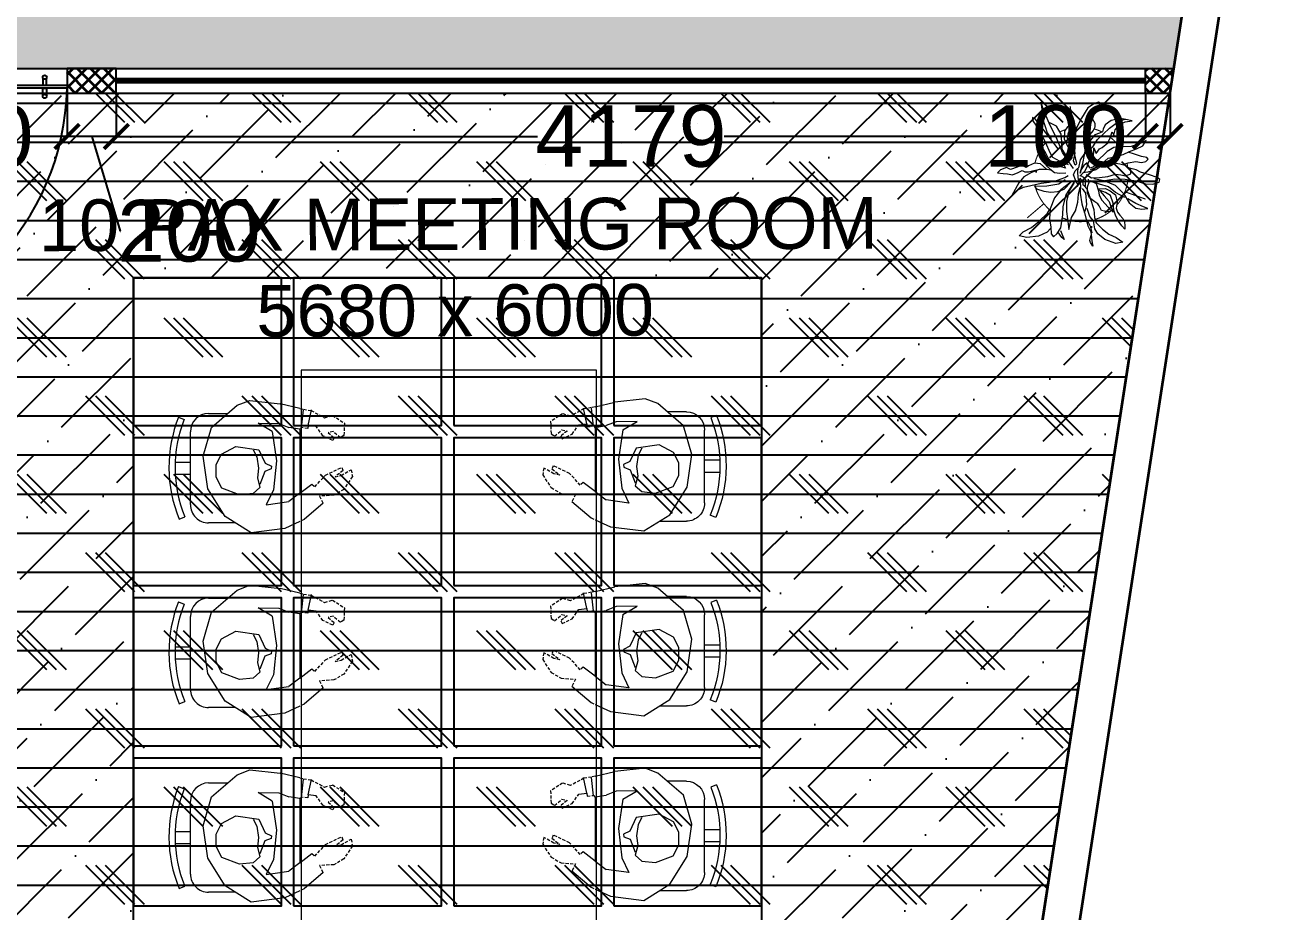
# Model space of a CAD drawing. Header units: millimetres. Extents: x 263321 to 4958806, y 33647 to 987811.
# Drawn here: x 2410621 to 2415704, y 463458 to 467059 of the extents above; entities that cross this region are included whole.
import ezdxf

# ---------------------------------------------------------------- set-up
doc = ezdxf.new("R2010")
doc.units = ezdxf.units.MM
doc.header["$PDMODE"] = 3
doc.linetypes.add('( Hidden )', pattern=[0.375, 0.25, -0.125])
for name, color, linetype, lineweight in [('A-DOOR-FULL', 40, 'Continuous', 18), ('A-FURN-HUMAN', 252, 'Continuous', 9), ('A-FURN-MODULAR', 6, 'Continuous', 18), ('A-FURN-MODULAR-CHAIR', 5, 'Continuous', 5), ('A-FURN-MODULAR-TABLETOP', 250, 'Continuous', 13), ('A-GLASS PARTITION', 5, 'Continuous', 18), ('A-GYPSUM PARTITION', 250, 'Continuous', 35), ('A-INDOOR PLANTS', 84, 'Continuous', 5), ('Base 7th & 9th', 250, 'Continuous', 35)]:
    doc.layers.add(name, color=color, linetype=linetype, lineweight=lineweight)
for name, color, linetype in [('CEILING TOA', 7, 'Continuous'), ('CH - MAN', 8, 'Continuous'), ('DOOR', 5, 'Continuous'), ('FLOORING TOA', 7, 'Continuous'), ('PARTITION DIM.', 250, 'Continuous'), ('PARTITION GYPSUM', 250, 'Continuous'), ('TEXT', 250, 'Continuous')]:
    doc.layers.add(name, color=color, linetype=linetype)
doc.styles.add('ARIAL', font='arial.ttf')
doc.styles.get("Standard").update_dxf_attribs({"font": 'arial.ttf'})
doc.styles.add('TEXT @ 150', font='arial.ttf', dxfattribs={"height": 225})
doc.dimstyles.new('DIM @ 150', dxfattribs={"dimtxt": 225, "dimasz": 100, "dimexe": 1, "dimexo": 0, "dimgap": 0.5, "dimtad": 0, "dimdec": 0, "dimzin": 0, "dimdsep": 46, "dimtxsty": 'TEXT @ 150', "dimblk": 'ARCHTICK', "dimcen": -2, "dimclrd": 8, "dimclre": 8, "dimclrt": 7, "dimadec": 0, "dimazin": 0, "dimtfac": 1, "dimtdec": 0, "dimtofl": 0, "dimtmove": 0, "dimatfit": 3, "dimldrblk": 'OPEN90', "dimfxl": 1, "dimtolj": 1, "dimtzin": 0, "dimlwd": -1, "dimlwe": -1, "dimarcsym": 0})
pattern_1 = [(45, (13069.08, -8478.743), (-26.94076836, 26.94076836), []), (135, (13069.08, -8478.743), (-26.94076836, -26.94076836), [])]

# ---------------------------------------------------------------- blocks, each defined once
blk = doc.blocks.new('Human Figure')
at = {"layer": 'A-FURN-HUMAN', "lineweight": 5}
for p, q in [((4611.71, 5776.63, 0), (4616.22, 5779.49)), ((4611.71, 5776.63, 0), (4616.22, 5779.49)), ((4616.22, 5779.49), (4621.49, 5780.21, 0)), ((4616.22, 5779.49), (4621.49, 5780.21, 0)), ((4621.49, 5780.21, 0), (4626.18, 5778.89, 0)), ((4621.49, 5780.21, 0), (4626.18, 5778.89, 0)), ((4626.18, 5778.89, 0), (4629.77, 5774.69, 0)), ((4626.18, 5778.89, 0), (4629.77, 5774.69, 0)), ((4609.08, 5772.43, 0), (4611.71, 5776.63, 0)), ((4609.08, 5772.43, 0), (4611.71, 5776.63, 0)), ((4629.77, 5774.69, 0), (4630.56, 5772.63, 0)), ((4629.77, 5774.69, 0), (4630.56, 5772.63, 0)), ((4609.78, 5766.99, 0), (4609.08, 5772.43, 0)), ((4609.78, 5766.99, 0), (4609.08, 5772.43, 0)), ((4626.86, 5771.32, 0), (4626.81, 5767.94)), ((4626.86, 5771.32, 0), (4626.81, 5767.94)), ((4630.56, 5772.63, 0), (4630.01, 5767.72, 0)), ((4630.56, 5772.63, 0), (4630.01, 5767.72, 0)), ((4616.02, 5768.83), (4613.59, 5769.99, 0)), ((4613.59, 5769.99, 0), (4614.12, 5766.32, 0)), ((4616.02, 5768.83), (4613.59, 5769.99, 0)), ((4613.59, 5769.99, 0), (4614.12, 5766.32, 0)), ((4620.77, 5768.32, 0), (4616.02, 5768.83)), ((4620.77, 5768.32, 0), (4616.02, 5768.83)), ((4625.5, 5769.01, 0), (4620.77, 5768.32, 0)), ((4625.5, 5769.01, 0), (4620.77, 5768.32, 0)), ((4610.91, 5764.54), (4609.78, 5766.99, 0)), ((4610.91, 5764.54), (4609.78, 5766.99, 0)), ((4626.81, 5767.94), (4626.19, 5766.32, 0)), ((4626.81, 5767.94), (4626.19, 5766.32, 0)), ((4629.26, 5764.54), (4630.01, 5767.72, 0)), ((4629.26, 5764.54), (4630.01, 5767.72, 0)), ((4615.48, 5764.54), (4614.12, 5766.32, 0)), ((4615.48, 5764.54), (4614.12, 5766.32, 0)), ((4615.48, 5764.54), (4616.97, 5762.59)), ((4615.48, 5764.54), (4616.97, 5762.59)), ((4625.89, 5764.54), (4626.19, 5766.32, 0)), ((4625.89, 5764.54), (4626.19, 5766.32, 0)), ((4613.88, 5760.76, 0), (4611.23, 5763.85, 0)), ((4613.88, 5760.76, 0), (4611.23, 5763.85, 0)), ((4626.5, 5763.17, 0), (4626.01, 5763.22, 0)), ((4626.5, 5763.17, 0), (4626.01, 5763.22, 0)), ((4626.32, 5761.85, 0), (4626.5, 5763.17, 0)), ((4626.32, 5761.85, 0), (4626.5, 5763.17, 0))]:
    blk.add_line(p, q, dxfattribs=at)
at = {"layer": 'A-FURN-HUMAN', "linetype": '( Hidden )', "lineweight": 5, "ltscale": 2}
for p, q in [((4611.23, 5763.85, 0), (4610.91, 5764.54, 0)), ((4611.23, 5763.85, 0), (4610.91, 5764.54, 0)), ((4629.26, 5764.54, 0), (4629.12, 5763.93, 0)), ((4629.26, 5764.54, 0), (4629.12, 5763.93, 0)), ((4616.97, 5762.59), (4616.53, 5762.09)), ((4616.97, 5762.59), (4616.53, 5762.09)), ((4626.01, 5763.22, 0), (4626.14, 5764.36, 0)), ((4626.01, 5763.22, 0), (4626.14, 5764.36, 0)), ((4628.92, 5762.69, 0), (4627.75, 5760.5, 0)), ((4628.92, 5762.69, 0), (4627.75, 5760.5, 0)), ((4629.12, 5763.93, 0), (4628.92, 5762.69, 0)), ((4629.12, 5763.93, 0), (4628.92, 5762.69, 0)), ((4615.02, 5761.34, 0), (4613.88, 5760.76, 0)), ((4615.02, 5761.34, 0), (4613.88, 5760.76, 0)), ((4615.16, 5758.98, 0), (4615.02, 5761.34, 0)), ((4615.16, 5758.98, 0), (4615.02, 5761.34, 0)), ((4616.53, 5762.09), (4618.44, 5760.37, 0)), ((4616.53, 5762.09), (4618.44, 5760.37, 0)), ((4624.06, 5759.18, 0), (4624.81, 5760.79, 0)), ((4624.06, 5759.18, 0), (4624.81, 5760.79, 0)), ((4624.81, 5760.79, 0), (4626.32, 5761.85, 0)), ((4624.81, 5760.79, 0), (4626.32, 5761.85, 0)), ((4627.75, 5760.5, 0), (4628.12, 5759.23, 0)), ((4627.75, 5760.5, 0), (4628.12, 5759.23, 0)), ((4616.12, 5757.36), (4615.16, 5758.98, 0)), ((4616.12, 5757.36), (4615.16, 5758.98, 0)), ((4619.17, 5757.51, 0), (4618.16, 5758.8, 0)), ((4618.16, 5758.8, 0), (4618.39, 5757.81, 0)), ((4619.17, 5757.51, 0), (4618.16, 5758.8, 0)), ((4618.16, 5758.8, 0), (4618.39, 5757.81, 0)), ((4618.44, 5760.37, 0), (4619.69, 5757.7, 0)), ((4618.44, 5760.37, 0), (4619.69, 5757.7, 0)), ((4624.51, 5758.96, 0), (4624.06, 5759.18, 0)), ((4624.51, 5758.96, 0), (4624.06, 5759.18, 0)), ((4624.5, 5757.93, 0), (4625.51, 5759.11, 0)), ((4624.5, 5757.93, 0), (4625.51, 5759.11, 0)), ((4625.32, 5759.95, 0), (4624.51, 5758.96, 0)), ((4625.32, 5759.95, 0), (4624.51, 5758.96, 0)), ((4625.51, 5759.11, 0), (4625.32, 5759.95, 0)), ((4625.51, 5759.11, 0), (4625.32, 5759.95, 0)), ((4628.12, 5759.23, 0), (4626.89, 5757.28, 0)), ((4628.12, 5759.23, 0), (4626.89, 5757.28, 0)), ((4618.19, 5756, 0), (4616.12, 5757.36)), ((4618.19, 5756, 0), (4616.12, 5757.36)), ((4618.39, 5757.81, 0), (4619.31, 5756.18, 0)), ((4618.39, 5757.81, 0), (4619.31, 5756.18, 0)), ((4619.69, 5757.7, 0), (4619.17, 5757.51, 0)), ((4619.69, 5757.7, 0), (4619.17, 5757.51, 0)), ((4624.87, 5757.37, 0), (4624.5, 5757.93, 0)), ((4624.87, 5757.37, 0), (4624.5, 5757.93, 0)), ((4626.89, 5757.28, 0), (4624.87, 5757.37, 0)), ((4626.89, 5757.28, 0), (4624.87, 5757.37, 0)), ((4619.31, 5756.18, 0), (4618.19, 5756, 0)), ((4619.31, 5756.18, 0), (4618.19, 5756, 0))]:
    blk.add_line(p, q, dxfattribs=at)
at = {"layer": 'A-FURN-HUMAN', "linetype": '( Hidden )', "lineweight": 5, "ltscale": 3}
for p, q in [((4625.9, 5764.39, 0), (4625.89, 5764.57, 0)), ((4625.9, 5764.39, 0), (4625.89, 5764.57, 0)), ((4626.14, 5764.36, 0), (4625.9, 5764.39, 0)), ((4626.14, 5764.36, 0), (4625.9, 5764.39, 0))]:
    blk.add_line(p, q, dxfattribs=at)
at = {"layer": 'A-FURN-HUMAN', "lineweight": 5, "elevation": 0}
for points in [[(4622.54, 5772.08), (4621.4, 5771.49), (4619.55, 5771.23), (4618.01, 5771.43), (4616.44, 5771.03), (4615.47, 5772.11), (4615.23, 5774.3), (4616.32, 5777.18), (4618.11, 5778.11), (4620.14, 5778.11), (4621.85, 5777.26), (4623.09, 5774.92), (4622.55, 5771.19), (4620.35, 5770.17), (4619.86, 5769.12), (4619.43, 5769.17), (4619.04, 5770.23), (4616.9, 5771)], [(4622.54, 5772.08), (4621.4, 5771.49), (4619.55, 5771.23), (4618.01, 5771.43), (4616.44, 5771.03), (4615.47, 5772.11), (4615.23, 5774.3), (4616.32, 5777.18), (4618.11, 5778.11), (4620.14, 5778.11), (4621.85, 5777.26), (4623.09, 5774.92), (4622.55, 5771.19), (4620.35, 5770.17), (4619.86, 5769.12), (4619.43, 5769.17), (4619.04, 5770.23), (4616.9, 5771)], [(4625.5, 5769.01), (4626.86, 5771.32)], [(4625.5, 5769.01), (4626.86, 5771.32)], [(4626.09, 5764.27), (4629.04, 5763.91)], [(4626.09, 5764.27), (4629.04, 5763.91)], [(4626.5, 5763.17), (4629.02, 5762.63)], [(4626.5, 5763.17), (4629.02, 5762.63)]]:
    blk.add_lwpolyline(points, dxfattribs=at)
at = {"layer": 'A-FURN-MODULAR-CHAIR', "color": 18, "lineweight": 15, "true_color": 0x000000}
for p, q in [((4613.64, 5782.3, 0), (4625.48, 5782.3, 0)), ((4610.68, 5774.98, 0), (4610.68, 5779.34, 0)), ((4628.44, 5779.34, 0), (4628.44, 5776.24, 0))]:
    blk.add_line(p, q, dxfattribs=at)
at = {"layer": 'A-FURN-MODULAR-CHAIR', "lineweight": 15}
for p, q in [((4613.64, 5782.3, 0), (4625.48, 5782.3, 0)), ((4610.68, 5774.98, 0), (4610.68, 5779.34, 0)), ((4628.44, 5779.34, 0), (4628.44, 5776.24, 0))]:
    blk.add_line(p, q, dxfattribs=at)
at = {"layer": 'A-FURN-MODULAR-CHAIR', "color": 18, "lineweight": 15, "true_color": 0x000000, "elevation": 0}
for points in [[(4611.29, 5784.13), (4611.67, 5783.22)], [(4618.58, 5784.79), (4618.58, 5782.3)], [(4620.56, 5784.79), (4620.56, 5782.3)], [(4627.86, 5784.22), (4627.49, 5783.3)]]:
    blk.add_lwpolyline(points, dxfattribs=at)
at = {"layer": 'A-FURN-MODULAR-CHAIR', "lineweight": 15, "elevation": 0}
for points in [[(4611.29, 5784.13), (4611.67, 5783.22)], [(4618.58, 5784.79), (4618.58, 5782.3)], [(4620.56, 5784.79), (4620.56, 5782.3)], [(4627.86, 5784.22), (4627.49, 5783.3)]]:
    blk.add_lwpolyline(points, dxfattribs=at)
at = {"layer": 'A-FURN-MODULAR-CHAIR', "color": 18, "lineweight": 15, "true_color": 0x000000, "elevation": 0}
blk.add_lwpolyline([(4625.89, 5764.57, -0.034638), (4625.48, 5764.54), (4615.48, 5764.54)], format="xyb", dxfattribs=at)
at = {"layer": 'A-FURN-MODULAR-CHAIR', "lineweight": 15, "elevation": 0}
blk.add_lwpolyline([(4625.89, 5764.57, -0.034638), (4625.48, 5764.54), (4615.48, 5764.54)], format="xyb", dxfattribs=at)
at = {"layer": 'A-FURN-MODULAR-CHAIR', "color": 18, "lineweight": 15, "true_color": 0x000000}
for centre, radius, start, end in [((4619.68, 5763.49, 0), 22.29, 68.458, 112.0994), ((4619.68, 5763.49, 0), 21.3, 68.4839, 112.0994), ((4613.64, 5779.34, 0), 2.96, 90.0001, 180.0001), ((4625.48, 5779.34, 0), 2.96, 0.0001, 90.0001)]:
    blk.add_arc(centre, radius, start, end, dxfattribs=at)
at = {"layer": 'A-FURN-MODULAR-CHAIR', "lineweight": 15}
for centre, radius, start, end in [((4619.68, 5763.49, 0), 22.29, 68.458, 112.0994), ((4619.68, 5763.49, 0), 21.3, 68.4839, 112.0994), ((4613.64, 5779.34, 0), 2.96, 90.0001, 180.0001), ((4625.48, 5779.34, 0), 2.96, 0.0001, 90.0001)]:
    blk.add_arc(centre, radius, start, end, dxfattribs=at)
blk = doc.blocks.new('PLANT_10')
at = {"layer": 'A-INDOOR PLANTS', "linetype": 'ByBlock', "lineweight": -2}
for p, q in [((13669.84, 7934.37), (13670.24, 7933.69)), ((13670, 7933.37), (13669.84, 7934.37)), ((13664.3, 7933.64), (13665.55, 7933.86)), ((13665.52, 7932.8), (13664.3, 7933.64)), ((13666.85, 7932.15), (13665.52, 7932.8)), ((13665.55, 7933.86), (13667.57, 7933.17)), ((13668.06, 7931.25), (13666.85, 7932.15)), ((13667.57, 7933.17), (13668.91, 7932.09)), ((13668.91, 7932.09), (13669.44, 7931.17)), ((13670.17, 7931.75), (13670, 7933.37)), ((13670.38, 7933.32), (13670.09, 7932.38)), ((13670.24, 7933.69), (13670.38, 7933.32)), ((13675.61, 7931.79), (13675.07, 7933.15)), ((13675.07, 7933.15), (13675.52, 7932.79)), ((13675.52, 7932.79), (13676.24, 7931.75)), ((13676.35, 7932.06), (13675.7, 7930.98)), ((13677.08, 7932.65), (13676.35, 7932.06)), ((13677.47, 7932.1), (13677.08, 7932.65)), ((13677.51, 7930.91), (13677.47, 7932.1)), ((13678.23, 7931.81), (13679.84, 7932.55)), ((13679.84, 7932.55), (13681.95, 7932.8)), ((13681.95, 7932.8), (13683.34, 7932.46)), ((13683.34, 7932.46), (13682.61, 7931.75)), ((13663.89, 7930.62), (13663.94, 7931.25)), ((13663.98, 7929.88), (13663.89, 7930.62)), ((13663.94, 7931.25), (13664.46, 7930.64)), ((13664.31, 7929.26), (13663.98, 7929.88)), ((13664.46, 7930.64), (13665.11, 7929.79)), ((13665.11, 7929.79), (13665.57, 7928.86)), ((13669.22, 7930.1), (13668.06, 7931.25)), ((13669.5, 7929.11), (13669.22, 7930.1)), ((13669.44, 7931.17), (13669.67, 7929.74)), ((13669.67, 7929.74), (13670.38, 7928.94)), ((13669.92, 7931.93), (13670.2, 7930.88)), ((13670.71, 7930.64), (13670.17, 7931.75)), ((13670.2, 7930.88), (13670.87, 7929.52)), ((13671.34, 7928.22), (13670.71, 7930.64)), ((13674.25, 7931.31), (13673.75, 7929.11)), ((13674.5, 7929.32), (13674.25, 7931.31)), ((13675.7, 7930.98), (13675.33, 7928.59)), ((13675.74, 7931.48), (13675.61, 7931.79)), ((13677.81, 7929.36), (13677.51, 7930.91)), ((13677.63, 7931.1), (13678.23, 7931.81)), ((13679.73, 7929.85), (13678.15, 7928.3)), ((13681.13, 7930.96), (13679.73, 7929.85)), ((13682.61, 7931.75), (13681.13, 7930.96)), ((13660.8, 7927.59), (13659.68, 7927.43)), ((13659.68, 7927.43), (13660.5, 7927.14)), ((13661.87, 7927.37), (13660.8, 7927.59)), ((13663.15, 7926.41), (13661.87, 7927.37)), ((13664.83, 7928.65), (13664.31, 7929.26)), ((13665.28, 7928.1), (13664.83, 7928.65)), ((13665.49, 7927.36), (13665.28, 7928.1)), ((13665.57, 7928.86), (13665.92, 7927.75)), ((13665.92, 7927.75), (13666.08, 7926.44)), ((13666.78, 7926.15), (13666.1, 7928.13)), ((13666.41, 7927.95), (13667.1, 7928.09)), ((13666.55, 7927.7), (13666.41, 7927.95)), ((13667.52, 7926.61), (13666.55, 7927.7)), ((13667.1, 7928.09), (13668.23, 7927.82)), ((13668.23, 7927.82), (13668.63, 7926.95)), ((13669.61, 7927.61), (13669.5, 7929.11)), ((13670.3, 7925.56), (13669.61, 7927.61)), ((13670.38, 7928.94), (13670.87, 7927.46)), ((13671.22, 7927.97), (13670.89, 7926.71)), ((13671.83, 7926.61), (13671.34, 7928.22)), ((13672.98, 7927.9), (13672.59, 7926.26)), ((13673.75, 7929.11), (13672.98, 7927.9)), ((13674.66, 7928.01), (13674.5, 7929.32)), ((13674.66, 7926.07), (13674.66, 7928.01)), ((13675.33, 7928.59), (13675.25, 7927.09)), ((13676.86, 7925.51), (13677.68, 7927.48)), ((13677.68, 7927.48), (13677.81, 7929.36)), ((13678.15, 7928.3), (13677.74, 7927.54)), ((13660.5, 7927.14), (13661.89, 7926.5)), ((13661.89, 7926.5), (13663.36, 7925.67)), ((13664.14, 7924.69), (13663.15, 7926.41)), ((13663.93, 7925.43), (13665.64, 7924.49)), ((13665.34, 7926.29), (13665.49, 7927.36)), ((13665.63, 7924.92), (13665.34, 7926.29)), ((13666.08, 7926.44), (13666.56, 7925.08)), ((13666.56, 7925.08), (13667.46, 7924.48)), ((13667.75, 7925.11), (13666.78, 7926.15)), ((13668.16, 7925.94), (13667.52, 7926.61)), ((13668.46, 7924.26), (13667.75, 7925.11)), ((13668.63, 7925.01), (13668.16, 7925.94)), ((13668.63, 7926.95), (13668.89, 7926.59)), ((13668.89, 7926.59), (13669.47, 7926.23)), ((13669.47, 7926.23), (13670.42, 7925.51)), ((13670.91, 7923.83), (13670.3, 7925.56)), ((13670.42, 7925.51), (13670.77, 7924.58)), ((13670.89, 7926.71), (13671.08, 7924.65)), ((13672.14, 7924.62), (13671.83, 7926.61)), ((13672.59, 7926.26), (13672.45, 7924.82)), ((13674.15, 7924.18), (13674.66, 7926.07)), ((13675.25, 7927.09), (13674.69, 7924.95)), ((13675.72, 7924.04), (13676.86, 7925.51)), ((13683.45, 7922.71), (13684.69, 7925.06)), ((13684.69, 7925.06), (13683.72, 7924.1)), ((13658.75, 7922.96), (13657.58, 7922.61)), ((13660.13, 7922.88), (13658.75, 7922.96)), ((13661.89, 7922.37), (13660.13, 7922.88)), ((13665.68, 7923.17), (13664.14, 7924.69)), ((13666.59, 7924.2), (13665.63, 7924.92)), ((13665.64, 7924.49), (13666.92, 7923.46)), ((13667.77, 7922.3), (13665.68, 7923.17)), ((13667.48, 7923.79), (13666.59, 7924.2)), ((13666.92, 7923.46), (13668.56, 7922.95)), ((13667.46, 7924.48), (13668.78, 7924.02)), ((13668.73, 7923.83), (13667.48, 7923.79)), ((13668.56, 7922.95), (13670.21, 7922.37)), ((13668.78, 7924.21), (13668.63, 7925.01)), ((13669.19, 7922.84), (13668.78, 7924.21)), ((13670.21, 7922.37), (13669.19, 7922.84)), ((13670.8, 7923.45), (13670.51, 7922.57)), ((13670.77, 7924.58), (13670.8, 7923.45)), ((13671.43, 7923.29), (13670.91, 7923.83)), ((13671.08, 7924.65), (13671.73, 7923.79)), ((13671.13, 7922.84), (13671.09, 7922.15)), ((13671.18, 7923.34), (13671.13, 7922.84)), ((13671.62, 7923.1), (13671.18, 7923.34)), ((13671.64, 7922.67), (13671.62, 7923.1)), ((13672.06, 7923.18), (13672.14, 7924.62)), ((13672.41, 7921.94), (13672.06, 7923.18)), ((13672.45, 7924.82), (13672.17, 7923.5)), ((13672.39, 7922.69), (13672.67, 7923.45)), ((13672.5, 7923.07), (13672.96, 7922.33)), ((13674.69, 7924.95), (13673.26, 7922.65)), ((13673.26, 7922.65), (13674.15, 7924.18)), ((13673.83, 7922.61), (13675.72, 7924.04)), ((13675.1, 7923.9), (13673.83, 7922.61)), ((13674.9, 7922.2), (13676.06, 7922.99)), ((13676.27, 7924.31), (13675.1, 7923.9)), ((13676.06, 7922.99), (13678.3, 7923.31)), ((13677.52, 7924.47), (13676.27, 7924.31)), ((13678.84, 7924.26), (13677.52, 7924.47)), ((13679.32, 7922.77), (13677.83, 7922.6)), ((13678.3, 7923.31), (13680.55, 7923.37)), ((13680.16, 7923.8), (13678.84, 7924.26)), ((13681.24, 7923.21), (13679.32, 7922.77)), ((13680.55, 7923.37), (13680.16, 7923.8)), ((13682.55, 7923.5), (13681.24, 7923.21)), ((13683.72, 7924.1), (13682.55, 7923.5)), ((13657.58, 7922.61), (13657.47, 7922.11)), ((13657.47, 7922.11), (13657.98, 7921.75)), ((13657.98, 7921.75), (13659.37, 7921.23)), ((13659.37, 7921.23), (13661.01, 7920.78)), ((13661.01, 7920.78), (13661.83, 7920.31)), ((13663.84, 7922.05), (13661.89, 7922.37)), ((13663.8, 7921.43), (13662.81, 7921.09)), ((13662.81, 7921.09), (13662.83, 7920.27)), ((13664.68, 7921.27), (13663.8, 7921.43)), ((13665.78, 7921.99), (13663.84, 7922.05)), ((13665.62, 7921.11), (13664.68, 7921.27)), ((13667.05, 7921.53), (13665.62, 7921.11)), ((13667.58, 7922.29), (13665.78, 7921.99)), ((13668.6, 7921.76), (13667.05, 7921.53)), ((13669.6, 7921.92), (13667.77, 7922.3)), ((13670.04, 7921.8), (13668.6, 7921.76)), ((13669.27, 7920.34), (13670.76, 7920.76)), ((13671.05, 7921.21), (13670.04, 7921.8)), ((13670.51, 7922.57), (13670.59, 7922.07)), ((13670.76, 7920.76), (13671.63, 7920.91)), ((13671.26, 7920.59), (13670.79, 7919.64)), ((13671.09, 7922.15), (13671.48, 7921.72)), ((13671.81, 7921.11), (13671.26, 7920.59)), ((13671.48, 7921.72), (13671.99, 7921.43)), ((13672.22, 7921.87), (13671.64, 7922.67)), ((13672.13, 7920.93), (13671.68, 7919.17)), ((13672.23, 7921.5), (13671.81, 7921.11)), ((13671.96, 7920.24), (13672.13, 7920.93)), ((13671.99, 7921.43), (13672.23, 7921.5)), ((13672.6, 7921.76), (13672.39, 7922.69)), ((13672.59, 7920.01), (13672.63, 7920.7)), ((13673.08, 7920.52), (13672.59, 7920.01)), ((13672.63, 7920.7), (13672.6, 7921.76)), ((13672.96, 7922.33), (13673.37, 7921.28)), ((13673.37, 7921.28), (13673.08, 7920.52)), ((13674.98, 7921.77), (13674.36, 7921.37)), ((13675.88, 7920.92), (13674.81, 7920.89)), ((13676.34, 7922.25), (13674.98, 7921.77)), ((13676.88, 7920.82), (13675.88, 7920.92)), ((13677.83, 7922.6), (13676.34, 7922.25)), ((13677.71, 7920.16), (13676.88, 7920.82)), ((13679.71, 7920.28), (13681.07, 7920.83)), ((13681.63, 7920.72), (13680.7, 7920.44)), ((13681.07, 7920.83), (13682.48, 7921.62)), ((13682.32, 7920.68), (13681.63, 7920.72)), ((13682.83, 7920.44), (13682.32, 7920.68)), ((13682.48, 7921.62), (13683.45, 7922.71)), ((13683.57, 7920.84), (13682.83, 7920.44)), ((13684.62, 7921.25), (13683.57, 7920.84)), ((13685.5, 7921.09), (13684.62, 7921.25)), ((13686.31, 7920.99), (13685.5, 7921.09)), ((13687.38, 7920.89), (13686.31, 7920.99)), ((13686.83, 7920.31), (13687.38, 7920.89)), ((13660.07, 7918.81), (13659.64, 7918.36)), ((13659.64, 7918.36), (13659.9, 7918.06)), ((13660.87, 7918.96), (13660.07, 7918.81)), ((13661.88, 7918.81), (13660.87, 7918.96)), ((13661.83, 7920.31), (13663.03, 7920.03)), ((13663.31, 7919.04), (13661.88, 7918.81)), ((13662.83, 7920.27), (13663.86, 7919.55)), ((13664.11, 7919.31), (13663.31, 7919.04)), ((13663.86, 7919.55), (13664.86, 7919.27)), ((13664.86, 7919.27), (13666.62, 7918.95)), ((13666.96, 7918.21), (13665.78, 7917.92)), ((13666.62, 7918.95), (13668.04, 7919.49)), ((13668.12, 7919.18), (13666.96, 7918.21)), ((13667.91, 7917.68), (13668.95, 7918.64)), ((13668.04, 7919.49), (13669.27, 7920.34)), ((13669.16, 7919.84), (13668.12, 7919.18)), ((13668.95, 7918.64), (13669.3, 7919.47)), ((13670.21, 7920.25), (13669.16, 7919.84)), ((13669.3, 7919.47), (13669.66, 7919.79)), ((13669.7, 7918.36), (13669.64, 7916.29)), ((13669.66, 7919.79), (13670.28, 7920)), ((13670.51, 7918.69), (13669.7, 7918.36)), ((13670.28, 7920), (13670.74, 7919.32)), ((13670.74, 7919.32), (13670.51, 7918.69)), ((13670.79, 7919.64), (13670.87, 7919.02)), ((13670.87, 7919.02), (13671.48, 7919.53)), ((13672.07, 7918.49), (13671.3, 7917.34)), ((13671.68, 7919.17), (13671.35, 7917.59)), ((13671.48, 7919.53), (13671.96, 7920.24)), ((13672.41, 7919.94), (13672.07, 7918.49)), ((13672.59, 7920.01), (13672.59, 7920.01)), ((13672.8, 7919.26), (13673.05, 7919.46)), ((13673.23, 7917.34), (13672.81, 7919.14)), ((13673.05, 7919.46), (13673.38, 7918.65)), ((13673.38, 7918.65), (13673.05, 7917.27)), ((13673.34, 7920.09), (13674.25, 7918.87)), ((13673.65, 7918.1), (13674.07, 7918.55)), ((13674.07, 7918.55), (13674.59, 7917.88)), ((13674.25, 7918.87), (13675.37, 7917.15)), ((13674.36, 7919.37), (13675.18, 7919.27)), ((13675.06, 7918.96), (13674.36, 7919.37)), ((13674.84, 7920.01), (13675.66, 7919.79)), ((13675.18, 7919.27), (13674.84, 7920.01)), ((13675.88, 7918.73), (13675.06, 7918.96)), ((13675.66, 7919.79), (13676.48, 7919.5)), ((13677.21, 7918.02), (13675.88, 7918.73)), ((13676.48, 7919.5), (13677.37, 7919.03)), ((13677.37, 7919.03), (13678.02, 7918.11)), ((13677.64, 7920.41), (13678.21, 7920.24)), ((13678.35, 7919.62), (13677.71, 7920.16)), ((13678.21, 7920.24), (13679.71, 7920.28)), ((13678.88, 7918.7), (13678.35, 7919.62)), ((13678.4, 7920.12), (13679.43, 7919.21)), ((13679.16, 7917.64), (13678.88, 7918.7)), ((13679.43, 7919.21), (13680.56, 7919.12)), ((13680.7, 7920.44), (13679.83, 7920.29)), ((13680.56, 7919.12), (13681.67, 7919.59)), ((13681.67, 7919.59), (13682.09, 7919.92)), ((13682.09, 7919.92), (13682.86, 7919.5)), ((13682.86, 7919.5), (13683.72, 7919.84)), ((13683.72, 7919.84), (13684.96, 7920.26)), ((13684.96, 7920.26), (13685.72, 7919.9)), ((13685.72, 7919.9), (13686.83, 7920.31)), ((13659.9, 7918.06), (13660.84, 7917.9)), ((13660.59, 7915.89), (13660, 7914.93)), ((13661.76, 7916.49), (13660.59, 7915.89)), ((13660.84, 7917.9), (13662.11, 7917.44)), ((13660.98, 7915.4), (13662.78, 7916.02)), ((13663.06, 7916.97), (13661.76, 7916.49)), ((13662.11, 7917.44), (13663.3, 7917.1)), ((13662.78, 7916.02), (13664.21, 7916.12)), ((13664.23, 7917.5), (13663.06, 7916.97)), ((13664.21, 7916.12), (13665.96, 7916.24)), ((13665.78, 7917.92), (13664.23, 7917.5)), ((13665.96, 7916.24), (13667.18, 7916.97)), ((13668.08, 7916.24), (13667.05, 7915.34)), ((13667.18, 7916.97), (13667.91, 7917.68)), ((13668.57, 7916.44), (13668.08, 7916.24)), ((13669.17, 7917.34), (13668.57, 7916.44)), ((13669.83, 7916.11), (13668.94, 7914.77)), ((13669.64, 7916.29), (13669.17, 7917.34)), ((13670.99, 7917.21), (13669.83, 7916.11)), ((13671, 7916.83), (13670.66, 7915.76)), ((13671.14, 7916.21), (13670.89, 7914.39)), ((13671.3, 7917.34), (13671.14, 7916.21)), ((13673.05, 7917.27), (13673.39, 7916.28)), ((13673.14, 7916.33), (13673.23, 7917.34)), ((13673.19, 7914.65), (13673.14, 7916.33)), ((13673.39, 7916.28), (13673.99, 7915.17)), ((13673.62, 7916.97), (13673.65, 7918.1)), ((13674.46, 7916), (13673.62, 7916.97)), ((13675.07, 7914.64), (13674.46, 7916)), ((13674.59, 7917.88), (13675.45, 7916.53)), ((13675.37, 7917.15), (13676.51, 7914.43)), ((13675.45, 7916.53), (13675.49, 7915.15)), ((13676.2, 7916.49), (13680.43, 7910.93)), ((13677.74, 7917.16), (13677.21, 7918.02)), ((13678.55, 7915.31), (13677.74, 7917.16)), ((13678.02, 7918.11), (13678.55, 7917.12)), ((13678.55, 7917.12), (13678.95, 7916.45)), ((13678.95, 7916.45), (13679.96, 7916.04)), ((13679.63, 7916.72), (13679.16, 7917.64)), ((13679.96, 7916.04), (13679.63, 7916.72)), ((13660, 7914.93), (13660.98, 7915.4)), ((13665.96, 7913.93), (13665.68, 7912.98)), ((13666.23, 7913.31), (13665.96, 7913.93)), ((13666.64, 7914.45), (13666.23, 7913.31)), ((13667.05, 7915.34), (13666.64, 7914.45)), ((13667.91, 7913.74), (13666.75, 7912.64)), ((13668.94, 7914.77), (13667.91, 7913.74)), ((13668.04, 7913.36), (13668.6, 7913.57)), ((13668.6, 7913.57), (13669.46, 7913.91)), ((13669.46, 7913.91), (13670.25, 7914.87)), ((13670.28, 7913.81), (13669.74, 7913.17)), ((13670.25, 7914.87), (13670.67, 7915.51)), ((13670.57, 7914.63), (13670.28, 7913.81)), ((13670.66, 7915.76), (13670.57, 7914.63)), ((13670.89, 7914.39), (13670.85, 7913.39)), ((13672.82, 7912.57), (13673.19, 7914.65)), ((13673.99, 7915.17), (13674.45, 7914.5)), ((13674.45, 7914.5), (13674.29, 7913.43)), ((13675.05, 7913.2), (13675.07, 7914.64)), ((13675.49, 7915.15), (13675.66, 7913.78)), ((13675.66, 7913.78), (13676.51, 7912.31)), ((13676.51, 7914.43), (13677.64, 7912.15)), ((13678.23, 7913.49), (13677.5, 7914.65)), ((13679.87, 7912.72), (13678.55, 7915.31)), ((13663.85, 7911.49), (13662.54, 7911.32)), ((13662.54, 7911.32), (13663.74, 7911.04)), ((13664.86, 7911.27), (13663.74, 7910.98)), ((13664.9, 7912.02), (13663.85, 7911.49)), ((13664.74, 7910.89), (13666.42, 7911.25)), ((13665.77, 7911.92), (13664.86, 7911.27)), ((13665.68, 7912.98), (13664.9, 7912.02)), ((13666.75, 7912.64), (13665.77, 7911.92)), ((13666.42, 7911.25), (13667.52, 7912.04)), ((13667.52, 7912.04), (13667.93, 7912.86)), ((13667.93, 7912.86), (13668.04, 7913.36)), ((13669.74, 7913.17), (13669.38, 7912.4)), ((13669.38, 7912.4), (13669.4, 7911.78)), ((13669.4, 7911.78), (13669.6, 7911.35)), ((13669.6, 7911.35), (13669.87, 7910.92)), ((13670.85, 7913.39), (13669.87, 7910.98)), ((13671.87, 7910.85), (13672.82, 7912.57)), ((13673.82, 7912.54), (13673.22, 7911.71)), ((13673.22, 7911.71), (13674.45, 7912.43)), ((13674.29, 7913.43), (13673.82, 7912.54)), ((13674.45, 7912.43), (13675.05, 7913.2)), ((13676.51, 7912.31), (13677.72, 7911.66)), ((13677.64, 7912.15), (13678.78, 7909.62)), ((13678.64, 7912.18), (13678.23, 7913.49)), ((13679.05, 7910.95), (13678.64, 7912.18)), ((13680.85, 7911.31), (13679.87, 7912.72)), ((13680.94, 7910.69), (13680.85, 7911.31)), ((13663.74, 7911.04), (13664.74, 7910.89)), ((13669.29, 7909.4), (13668.63, 7908.5)), ((13669.87, 7910.98), (13669.29, 7909.4)), ((13669.52, 7908.09), (13670.74, 7908.94)), ((13670.74, 7908.94), (13671.87, 7910.85)), ((13678.78, 7909.62), (13679.4, 7907.89)), ((13679.17, 7909.14), (13679.05, 7910.95)), ((13679.4, 7907.89), (13679.17, 7909.14)), ((13680.43, 7910.93), (13680.94, 7910.69)), ((13668.63, 7908.5), (13668.45, 7908.06)), ((13668.45, 7908.06), (13668.77, 7907.88)), ((13668.77, 7907.88), (13669.52, 7908.09))]:
    blk.add_line(p, q, dxfattribs=at)
at = {"layer": 'A-INDOOR PLANTS', "linetype": 'Continuous', "lineweight": 18, "ltscale": 0.5, "const_width": 0.2}
for points in [[(13673.88, 7929.67, 0.090884), (13670.74, 7929.78)], [(13669.4, 7929.47, 0.116285), (13665.96, 7927.44)], [(13675.42, 7929.17, 0.028901), (13674.47, 7929.51)], [(13680.37, 7923.57, 0.141213), (13677.8, 7927.66)], [(13665.42, 7926.87, 0.0574), (13664.3, 7925.23)], [(13664.08, 7924.79, 0.079562), (13663.34, 7922.14)], [(13680.68, 7920.44, 0.006998), (13680.7, 7920.68)], [(13663.38, 7919.89, 0.022707), (13663.53, 7919.11)], [(13679.57, 7916.84, 0.070954), (13680.47, 7919.13)], [(13664.86, 7916.17, 0.072973), (13666.59, 7914.33)], [(13678.52, 7915.38, 0.034437), (13679.25, 7916.33)], [(13677.6, 7914.49, 0.002611), (13677.67, 7914.55)], [(13668.08, 7913.38, 0.04589), (13669.56, 7912.79)], [(13672.77, 7912.48, 0.032284), (13673.88, 7912.65)], [(13674.83, 7912.92, 0.033376), (13675.9, 7913.37)]]:
    blk.add_lwpolyline(points, format="xyb", dxfattribs=at)
for points in [[(13678.83, 7926.57), (13681.9, 7929.19)], [(13663.9, 7924.37), (13660.1, 7925.72)], [(13673.27, 7912.54), (13674, 7908.57)]]:
    blk.add_lwpolyline(points, dxfattribs=at)
at = {"layer": 'A-INDOOR PLANTS', "linetype": 'Continuous', "lineweight": 18, "ltscale": 0.5}
blk.add_arc((13672, 7921.16), 8.71, 12.4792, 14.7067, dxfattribs=at)
blk = doc.blocks.new('_ArchTick')
at = {"color": 0, "linetype": 'ByBlock', "const_width": 0.15}
blk.add_lwpolyline([(-0.5, -0.5), (0.5, 0.5)], dxfattribs=at)
blk = doc.blocks.new('*D485')
at = {"layer": 'Defpoints', "color": 0, "transparency": 16777216}
for p in [(2415170.4, 466782.9, 0), (2415270.4, 466783.1), (2415170.4, 466606.9)]:
    blk.add_point(p, dxfattribs=at)
at = {"layer": 'PARTITION DIM.', "color": 8, "transparency": 16777216}
for p, q in [((2415170.4, 466782.9), (2415170.4, 466605.9)), ((2415270.4, 466783.1), (2415270.4, 466605.9)), ((2415170.4, 466606.9), (2415070.4, 466606.9)), ((2415270.4, 466606.9), (2415170.4, 466606.9))]:
    blk.add_line(p, q, dxfattribs=at)
at = {"layer": 'PARTITION DIM.', "color": 8, "transparency": 16777216, "xscale": 100, "yscale": 100, "zscale": 100, "rotation": 180}
blk.add_blockref('_ArchTick', (2415170.4, 466606.9), dxfattribs=at)
at = {"layer": 'PARTITION DIM.', "color": 8, "transparency": 16777216, "xscale": 100, "yscale": 100, "zscale": 100}
blk.add_blockref('_ArchTick', (2415270.4, 466606.9), dxfattribs=at)
at = {"layer": 'PARTITION DIM.', "color": 7, "transparency": 16777216, "insert": (2414805.9, 466606.9), "char_height": 250, "attachment_point": 5}
blk.add_mtext('\\A1;100', dxfattribs=at)
blk = doc.blocks.new('_Open90')
at = {"color": 0, "linetype": 'ByBlock'}
for p, q in [((0, 0), (-1, 0)), ((-0.5, 0.5), (0, 0)), ((0, 0), (-0.5, -0.5))]:
    blk.add_line(p, q, dxfattribs=at)
blk = doc.blocks.new('*D486')
at = {"layer": 'Defpoints', "color": 0, "transparency": 16777216}
for p in [(2410991.6, 466782.9, 0), (2415170.4, 466782.9, 0), (2410991.6, 466606.9)]:
    blk.add_point(p, dxfattribs=at)
at = {"layer": 'PARTITION DIM.', "color": 8, "transparency": 16777216}
for p, q in [((2410991.6, 466782.9), (2410991.6, 466605.9)), ((2415170.4, 466782.9), (2415170.4, 466605.9)), ((2410991.6, 466606.9), (2412701.9, 466606.9)), ((2415170.4, 466606.9), (2413460.1, 466606.9))]:
    blk.add_line(p, q, dxfattribs=at)
at = {"layer": 'PARTITION DIM.', "color": 8, "transparency": 16777216, "xscale": 100, "yscale": 100, "zscale": 100, "rotation": 180}
blk.add_blockref('_ArchTick', (2410991.6, 466606.9), dxfattribs=at)
at = {"layer": 'PARTITION DIM.', "color": 8, "transparency": 16777216, "xscale": 100, "yscale": 100, "zscale": 100}
blk.add_blockref('_ArchTick', (2415170.4, 466606.9), dxfattribs=at)
at = {"layer": 'PARTITION DIM.', "color": 7, "transparency": 16777216, "insert": (2413081, 466606.9), "char_height": 250, "attachment_point": 5}
blk.add_mtext('\\A1;4179', dxfattribs=at)
blk = doc.blocks.new('*D487')
at = {"layer": 'Defpoints', "color": 0, "transparency": 16777216}
for p in [(2410791.6, 466782.9, 0), (2410991.6, 466782.9, 0), (2410791.6, 466606.9)]:
    blk.add_point(p, dxfattribs=at)
at = {"layer": 'PARTITION DIM.', "color": 8, "transparency": 16777216}
for p, q in [((2410791.6, 466782.9), (2410791.6, 466605.9)), ((2410991.6, 466782.9), (2410991.6, 466605.9)), ((2410991.6, 466606.9), (2410791.6, 466606.9)), ((2410891.6, 466606.9), (2411007.1, 466222.2)), ((2411007.1, 466222.2), (2411008.1, 466222.2))]:
    blk.add_line(p, q, dxfattribs=at)
at = {"layer": 'PARTITION DIM.', "color": 8, "transparency": 16777216, "xscale": 100, "yscale": 100, "zscale": 100, "rotation": 180}
blk.add_blockref('_ArchTick', (2410791.6, 466606.9), dxfattribs=at)
at = {"layer": 'PARTITION DIM.', "color": 8, "transparency": 16777216, "xscale": 100, "yscale": 100, "zscale": 100}
blk.add_blockref('_ArchTick', (2410991.6, 466606.9), dxfattribs=at)
at = {"layer": 'PARTITION DIM.', "color": 7, "transparency": 16777216, "insert": (2411286.4, 466222.2), "char_height": 250, "attachment_point": 5}
blk.add_mtext('\\A1;200', dxfattribs=at)
blk = doc.blocks.new('*D488')
at = {"layer": 'Defpoints', "color": 0, "transparency": 16777216}
for p in [(2409741.7, 466755.2, 0), (2410791.6, 466782.9, 0), (2409741.7, 466606.9)]:
    blk.add_point(p, dxfattribs=at)
at = {"layer": 'PARTITION DIM.', "color": 8, "transparency": 16777216}
for p, q in [((2409741.7, 466755.2), (2409741.7, 466605.9)), ((2410791.6, 466782.9), (2410791.6, 466605.9)), ((2409741.7, 466606.9), (2409905.1, 466606.9)), ((2410791.6, 466606.9), (2410628.3, 466606.9))]:
    blk.add_line(p, q, dxfattribs=at)
at = {"layer": 'PARTITION DIM.', "color": 8, "transparency": 16777216, "xscale": 100, "yscale": 100, "zscale": 100, "rotation": 180}
blk.add_blockref('_ArchTick', (2409741.7, 466606.9), dxfattribs=at)
at = {"layer": 'PARTITION DIM.', "color": 8, "transparency": 16777216, "xscale": 100, "yscale": 100, "zscale": 100}
blk.add_blockref('_ArchTick', (2410791.6, 466606.9), dxfattribs=at)
at = {"layer": 'PARTITION DIM.', "color": 7, "transparency": 16777216, "insert": (2410266.7, 466606.9), "char_height": 250, "attachment_point": 5}
blk.add_mtext('\\A1;1050', dxfattribs=at)
blk = doc.blocks.new('door-3f-01')
at = {"layer": 'A-GLASS PARTITION', "color": 5}
blk.add_line((-36, 0), (-36, 4), dxfattribs=at)
at = {"layer": 'DOOR', "elevation": 0}
blk.add_lwpolyline([(-1.95, 37.5), (-1.55, 37.5), (-1.55, 0), (-1.95, 0)], close=True, dxfattribs=at)
at = {"layer": 'DOOR'}
for points in [[(-32.64, 3.74), (-32.64, 2.74), (-33.14, 2.74), (-33.14, 3.74)], [(-32.64, 1.34), (-32.64, 2.34), (-33.14, 2.34), (-33.14, 1.34)]]:
    blk.add_lwpolyline(points, dxfattribs=at)
at = {"layer": 'DOOR', "color": 252, "true_color": 0x939598}
blk.add_lwpolyline([(0, 0), (-10.2, 0), (-10.2, 5.08), (0, 5.08), (0, 0)], dxfattribs=at)
at = {"layer": 'DOOR'}
blk.add_lwpolyline([(-36, 2.34), (-36, 2.74), (0, 2.74), (0, 2.34)], close=True, dxfattribs=at)
for centre in [(-32.89, 3.86), (-32.89, 1.22)]:
    blk.add_circle(centre, 0.278, dxfattribs=at)
at = {"layer": 'DOOR', "color": 252, "true_color": 0x939598}
blk.add_arc((-0.52, 2.04, 0), 35.48, 92.2973, 178.8766, dxfattribs=at)

msp = doc.modelspace()

# ---------------------------------------------------------------- hatches: boundary and pattern name
at = {"layer": 'A-GYPSUM PARTITION', "true_color": 0x636466}
h = msp.add_hatch(dxfattribs=at)
h.set_pattern_fill('ANSI37', color=251, scale=12)
h.set_pattern_definition(pattern_1)
h.paths.add_polyline_path([(2410791.6, 466882.9), (2410791.6, 466782.9), (2410991.6, 466782.9), (2410991.6, 466882.9)])
h = msp.add_hatch(dxfattribs=at)
h.set_pattern_fill('ANSI37', color=251, scale=12)
h.set_pattern_definition(pattern_1)
h.paths.add_polyline_path([(2415285.8, 466883.1), (2415170.4, 466883.2), (2415170.4, 466783.2), (2415270.4, 466783.1)])
at = {"layer": 'CEILING TOA', "true_color": 0x939598}
h = msp.add_hatch(dxfattribs=at)
h.set_pattern_fill('ANSI36', color=252, scale=50)
h.set_pattern_definition([(45, (13069.08, -8478.74), (84.189901, 308.696304), [396.875, -79.375, 0, -79.375])])
h.paths.add_polyline_path([(2411061.6, 461533.1), (2413611.6, 461533.1), (2413611.6, 466033.1), (2411061.6, 466033.1)], flags=16)
h.paths.add_polyline_path([(2409591.6, 466783.1), (2415270.4, 466783.1), (2414346.1, 460783.1), (2409591.6, 460783.1)])
at = {"layer": 'FLOORING TOA', "true_color": 0xc7c8ca}
h = msp.add_hatch(dxfattribs=at)
h.set_pattern_fill('EARTH', color=9, scale=120)
edge = h.paths.add_edge_path()
edge.add_line((2399150.3, 470683.1), (2406751.6, 470683.1))
edge.add_line((2406751.6, 470683.1), (2406751.6, 489283.1))
edge.add_line((2406751.6, 489283.1), (2406777, 491421.9))
edge.add_line((2406777, 491421.9), (2410711.6, 491383.1))
edge.add_line((2410711.6, 491383.1), (2410711.6, 490662.8))
edge.add_line((2410711.6, 490662.8), (2412251.6, 490662.8))
edge.add_line((2412251.6, 490662.8), (2412251.6, 491383.1))
edge.add_line((2412251.6, 491383.1), (2413501.6, 491383.1))
edge.add_line((2413501.6, 491383.1), (2413501.6, 490641.9))
edge.add_line((2413501.6, 490641.9), (2414541.6, 490641.9))
edge.add_line((2414541.6, 490641.9), (2414541.6, 491383.1))
edge.add_line((2414541.6, 491383.1), (2419059.8, 491383.1))
edge.add_line((2419059.8, 491383.1), (2419290.9, 492883.1))
edge.add_line((2419290.9, 492883.1), (2413191.6, 492883.1))
edge.add_line((2413191.6, 492883.1), (2413191.6, 495458.2))
edge.add_line((2413191.6, 495458.2), (2416206.2, 495458.2))
edge.add_line((2416206.2, 495458.2), (2416206.2, 496558.2))
edge.add_line((2416206.2, 496558.2), (2413191.6, 496558.2))
edge.add_line((2413191.6, 496558.2), (2413191.6, 498963.1))
edge.add_line((2413191.6, 498963.1), (2411651.6, 498963.1))
edge.add_line((2411651.6, 498963.1), (2411651.6, 492883.1))
edge.add_line((2411651.6, 492883.1), (2404451.6, 492883.1))
edge.add_line((2404451.6, 492883.1), (2404452.6, 502283.1))
edge.add_line((2404452.6, 502283.1), (2402951.6, 502283.1))
edge.add_line((2402951.6, 502283.1), (2402951.4, 497183.5))
edge.add_line((2402951.4, 497183.5), (2402951.6, 497133.1))
edge.add_line((2402951.6, 497133.1), (2399951.6, 497133.1))
edge.add_line((2399951.6, 497133.1), (2399951.6, 505326.9))
edge.add_arc((2397396.4, -38564.5), 543897.4, 89.730828, 95.307778)
edge.add_line((2347082.8, 503000.8), (2347082.9, 472483.1))
edge.add_line((2347082.9, 472483.1), (2343851.6, 472483.1))
edge.add_line((2343851.6, 472483.1), (2343851.6, 458383.2))
edge.add_line((2343851.6, 458383.2), (2354252.4, 458383.2))
edge.add_line((2354252.4, 458383.2), (2354252.7, 455753.4))
edge.add_arc((2374151.3, 141679.3), 314703.8, 88.069715, 93.625218, ccw=False)
edge.add_line((2384751.6, 456204.5), (2384751.6, 459200.3))
edge.add_line((2384751.6, 459200.3), (2394751.8, 459200.3))
edge.add_line((2394751.8, 459200.3), (2394749.6, 457484.3))
edge.add_line((2394749.6, 457484.3), (2395751.6, 457483.1))
edge.add_line((2395751.6, 457483.1), (2395751.6, 458383.1))
edge.add_line((2395751.6, 458383.1), (2396651.6, 458383.1))
edge.add_line((2396651.6, 458383.1), (2396651.6, 459197.4))
edge.add_line((2396651.6, 459197.4), (2399811.2, 459198))
edge.add_line((2399811.2, 459198), (2399811.2, 460833.1))
edge.add_line((2399811.2, 460833.1), (2398551.6, 460833.1))
edge.add_line((2398551.6, 460833.1), (2398551.6, 466883.1))
edge.add_line((2398551.6, 466883.1), (2403551.7, 466883.1))
edge.add_line((2403551.7, 466883.1), (2403551.7, 465533.1))
edge.add_line((2403551.7, 465533.1), (2407851.7, 465533.1))
edge.add_line((2407851.7, 465533.1), (2407851.7, 460783.1))
edge.add_line((2407851.7, 460783.1), (2409491.6, 460783.1))
edge.add_line((2409491.6, 460783.1), (2409496.3, 466883.1))
edge.add_line((2409496.3, 466883.1), (2415285.8, 466883.1))
edge.add_line((2415285.8, 466883.1), (2415516.9, 468383.1))
edge.add_line((2415516.9, 468383.1), (2399151.6, 468383.1))
edge.add_arc((2399151.6, 468983.1), 600, 180.0002, 269.9977, ccw=False)
edge.add_line((2398551.6, 468983.1), (2398551.6, 470083.1))
edge.add_arc((2399151.6, 470083.1), 600, 90.125, 179.9999, ccw=False)
edge = h.paths.add_edge_path(flags=16)
edge.add_line((2350804.3, 495933.1), (2349254.3, 495933.1))
edge.add_arc((2349254.3, 495533.1), 400, 90.0003, 179.7889)
edge.add_line((2348854.3, 495534.5), (2348854.3, 492844.4))
edge.add_line((2348854.3, 492844.4), (2350804.3, 492844.4))
edge.add_line((2350804.3, 492844.4), (2350804.3, 495933.1))
h.paths.add_polyline_path([(2380451.6, 495933.1), (2394411.6, 495933.1), (2394411.6, 489283.1), (2388129.7, 489289.9), (2388129.7, 487283.1), (2379984.7, 487283), (2379984.7, 489283.1), (2380551.6, 489283.1)], flags=16)
edge = h.paths.add_edge_path(flags=16)
edge.add_line((2404951.6, 487283.1), (2348951.6, 487283.1))
edge.add_arc((2348951.6, 486983.1), 300, 90, 179.997)
edge.add_line((2348651.6, 486983.1), (2348650.9, 472483.1))
edge.add_line((2348650.9, 472483.1), (2404951.6, 472483.1))
edge.add_line((2404951.6, 472483.1), (2404951.6, 487283.1))
h.paths.add_polyline_path([(2396751.6, 460833.1), (2396751.6, 464283.1)], flags=16)
at = {"layer": 'FLOORING TOA'}
h = msp.add_hatch(dxfattribs=at)
h.set_pattern_fill('CORK', color=181, scale=50)
h.set_pattern_definition([(0, (90021.14, 24146.98), (0, 158.75), []), (135, (90100.5, 24067.6), (-317.50014, -317.50014), [224.5065, -224.5065]), (135, (90140.2, 24067.6), (-317.50014, -317.50014), [224.5065, -224.5065]), (135, (90179.9, 24067.6), (-317.50014, -317.50014), [224.5065, -224.5065])])
h.paths.add_polyline_path([(2409591.6, 466783.1), (2415270.4, 466783.1), (2414346.1, 460783.1), (2409591.6, 460783.1)])

# ---------------------------------------------------------------- linework, layer by layer
at = {"layer": 'A-FURN-MODULAR'}
msp.add_line((2415170.4, 466783.2), (2415170.4, 466883.2, 0), dxfattribs=at)
at = {"layer": 'A-FURN-MODULAR-TABLETOP', "lineweight": 20, "elevation": 0}
msp.add_lwpolyline([(2411741.6, 465658.1), (2411741.6, 461908.1), (2412941.6, 461908.1), (2412941.6, 465658.1)], close=True, dxfattribs=at)
at = {"layer": 'A-GLASS PARTITION', "linetype": 'ByBlock', "ltscale": 5}
for p, q in [((2410991.6, 466882.9, 0), (2415170.4, 466882.8, 0)), ((2410991.6, 466782.9, 0), (2415170.4, 466782.9, 0))]:
    msp.add_line(p, q, dxfattribs=at)
at = {"layer": 'A-GLASS PARTITION', "linetype": 'ByBlock', "ltscale": 5, "const_width": 25, "elevation": 0}
msp.add_lwpolyline([(2410991.6, 466833.2), (2415170.4, 466833.2)], dxfattribs=at)
at = {"layer": 'Base 7th & 9th', "color": 2}
msp.add_line((2413265.4, 453766.9), (2420915.9, 503432.2), dxfattribs=at)
at = {"layer": 'Base 7th & 9th', "elevation": 0}
msp.add_lwpolyline([(2413413.6, 453744), (2413314.8, 453759.3), (2413284.3, 453561.6), (2413383.2, 453546.4), (2421064.1, 503409.3)], dxfattribs=at)
at = {"layer": 'CEILING TOA', "elevation": 0}
for points in [[(2409591.6, 466783.1), (2415270.4, 466783.1), (2414346.1, 460783.1), (2409591.6, 460783.1)], [(2411061.6, 466033.1), (2413611.6, 466033.1), (2413611.6, 461533.1), (2411061.6, 461533.1)], [(2411061.6, 465433.1), (2411661.6, 465433.1), (2411661.6, 466033.1), (2411061.6, 466033.1)], [(2411711.6, 465433.1), (2412311.6, 465433.1), (2412311.6, 466033.1), (2411711.6, 466033.1)], [(2412361.6, 465433.1), (2412961.6, 465433.1), (2412961.6, 466033.1), (2412361.6, 466033.1)], [(2413011.6, 465433.1), (2413611.6, 465433.1), (2413611.6, 466033.1), (2413011.6, 466033.1)], [(2411061.6, 464783.1), (2411661.6, 464783.1), (2411661.6, 465383.1), (2411061.6, 465383.1)], [(2411711.6, 464783.1), (2412311.6, 464783.1), (2412311.6, 465383.1), (2411711.6, 465383.1)], [(2412361.6, 464783.1), (2412961.6, 464783.1), (2412961.6, 465383.1), (2412361.6, 465383.1)], [(2413011.6, 464783.1), (2413611.6, 464783.1), (2413611.6, 465383.1), (2413011.6, 465383.1)], [(2411061.6, 464133.1), (2411661.6, 464133.1), (2411661.6, 464733.1), (2411061.6, 464733.1)], [(2411711.6, 464133.1), (2412311.6, 464133.1), (2412311.6, 464733.1), (2411711.6, 464733.1)], [(2412361.6, 464133.1), (2412961.6, 464133.1), (2412961.6, 464733.1), (2412361.6, 464733.1)], [(2413011.6, 464133.1), (2413611.6, 464133.1), (2413611.6, 464733.1), (2413011.6, 464733.1)], [(2411061.6, 463483.1), (2411661.6, 463483.1), (2411661.6, 464083.1), (2411061.6, 464083.1)], [(2411711.6, 463483.1), (2412311.6, 463483.1), (2412311.6, 464083.1), (2411711.6, 464083.1)], [(2412361.6, 463483.1), (2412961.6, 463483.1), (2412961.6, 464083.1), (2412361.6, 464083.1)], [(2413011.6, 463483.1), (2413611.6, 463483.1), (2413611.6, 464083.1), (2413011.6, 464083.1)]]:
    msp.add_lwpolyline(points, close=True, dxfattribs=at)
at = {"layer": 'CH - MAN'}
for points in [[(2415285.8, 466883.1), (2415516.9, 468383.1)], [(2409496.3, 466883.1), (2415285.8, 466883.1)]]:
    msp.add_lwpolyline(points, dxfattribs=at)
at = {"layer": 'FLOORING TOA'}
for points in [[(2415285.8, 466883.1), (2415516.9, 468383.1)], [(2409496.3, 466883.1), (2415285.8, 466883.1)]]:
    msp.add_lwpolyline(points, dxfattribs=at)
at = {"layer": 'PARTITION GYPSUM', "color": 30}
for p, q in [((2415170.4, 466883.2, 0), (2415285.8, 466883.1)), ((2415170.4, 466783.2), (2415170.4, 466883.2)), ((2415170.4, 466783.2, 0), (2415270.4, 466783.1))]:
    msp.add_line(p, q, dxfattribs=at)
at = {"layer": 'PARTITION GYPSUM', "color": 30, "elevation": 0}
msp.add_lwpolyline([(2410791.6, 466882.9), (2410791.6, 466782.9), (2410991.6, 466782.9), (2410991.6, 466882.9)], close=True, dxfattribs=at)

# ---------------------------------------------------------------- block references
at = {"layer": 'A-DOOR-FULL', "linetype": 'Continuous', "xscale": 29.16666484490015, "yscale": 29.16666484490015, "zscale": 29.16666484490015, "rotation": 179.9998965342575}
msp.add_blockref('door-3f-01', (2409741.6, 466882.9, 0), dxfattribs=at)
at = {"layer": 'A-FURN-MODULAR-TABLETOP', "color": 161, "linetype": 'ByBlock', "yscale": 25, "zscale": 25}
for p, xscale, rotation in [((2555849.9, 349771, 0), 25, 90.00000000000001), ((2268822.8, 349777.9, 0), -25, 270), ((2555849.9, 349021, 0), 25, 90.00000000000001), ((2268822.8, 349027.9, 0), -25, 270), ((2555849.9, 348271, 0), 25, 90.00000000000001), ((2268822.8, 348277.9, 0), -25, 270)]:
    msp.add_blockref('Human Figure', p, dxfattribs=dict(at, xscale=xscale, rotation=rotation))
at = {"layer": 'A-INDOOR PLANTS', "xscale": 22.05870976227927, "yscale": 22.05870976227927, "zscale": 22.05870976227927, "rotation": 180}
msp.add_blockref('PLANT_10', (2716495, 641183.6), dxfattribs=at)

# ---------------------------------------------------------------- texts
at = {"layer": 'TEXT', "insert": (2410607.1, 465787.6, 0), "char_height": 210, "width": 3495.169, "attachment_point": 7, "rotation": 0.1696, "style": 'ARIAL'}
msp.add_mtext('\\pi71.16565;10 PAX MEETING ROOM\\P\\pi953.20863;5680 x 6000 ', dxfattribs=at)

# ---------------------------------------------------------------- dimensions: what is measured, and where the dimension line sits
at = {"layer": 'PARTITION DIM.'}
for base, p1, p2, override, picture, middle in [((2409741.7, 466606.9), (2410791.6, 466782.9, 0), (2409741.7, 466755.2, 0), {"dimtxt": 250, "dimtxsty": 'Standard', "dimtmove": 1, "dimarcsym": 1}, '*D488', (2410266.7, 466606.9)), ((2410791.6, 466606.9), (2410991.6, 466782.9, 0), (2410791.6, 466782.9, 0), {"dimtxt": 250, "dimtxsty": 'Standard', "dimtmove": 1, "dimarcsym": 1}, '*D487', (2411008.6, 466222.2)), ((2410991.6, 466606.9), (2415170.4, 466782.9, 0), (2410991.6, 466782.9, 0), {"dimtxt": 250, "dimtxsty": 'Standard', "dimtmove": 1, "dimarcsym": 1}, '*D486', (2413081, 466606.9)), ((2415170.4, 466606.9), (2415270.4, 466783.1), (2415170.4, 466782.9, 0), {"dimtxt": 250, "dimtxsty": 'Standard', "dimarcsym": 1}, '*D485', (2414805.9, 466606.9))]:
    dim = msp.add_linear_dim(base=base, p1=p1, p2=p2, dimstyle='DIM @ 150', override=override, dxfattribs=at)
    dim.commit()
    dim.dimension.update_dxf_attribs({"geometry": picture, "text_midpoint": middle})

doc.saveas('drawing.dxf')
